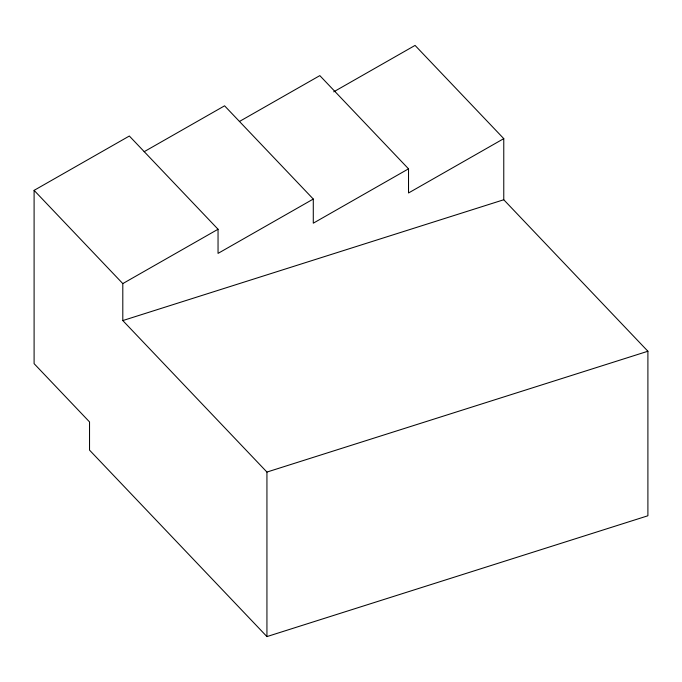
<?xml version="1.0" encoding="UTF-8"?>
<svg xmlns="http://www.w3.org/2000/svg" width="682" height="682" viewBox="0 0 682 682"><rect width="100%" height="100%" fill="white"/><g stroke="black" fill="none" stroke-linecap="round" stroke-linejoin="round"><path stroke-width="1.02" d="M333.694 91.84L415.065 45.413L503.768 138.634L503.768 199.749L647.9 351.247L647.9 515.771L266.935 636.587L89.538 450.137L89.538 421.928L34.1 363.659L34.1 190.363L129.341 136.025L218.044 229.254L218.044 253.389L313.285 199.05L224.583 105.821L144.132 151.719M239.373 121.515L319.824 75.617L408.527 168.838L408.527 192.98L503.768 138.634M266.935 636.587L266.935 472.063L122.803 320.566L122.803 283.593L218.044 229.254M408.527 168.838L313.285 223.185L313.285 199.05M122.803 320.566L503.768 199.749M266.935 472.063L647.9 351.247M34.1 190.363L122.803 283.593"/></g></svg>
